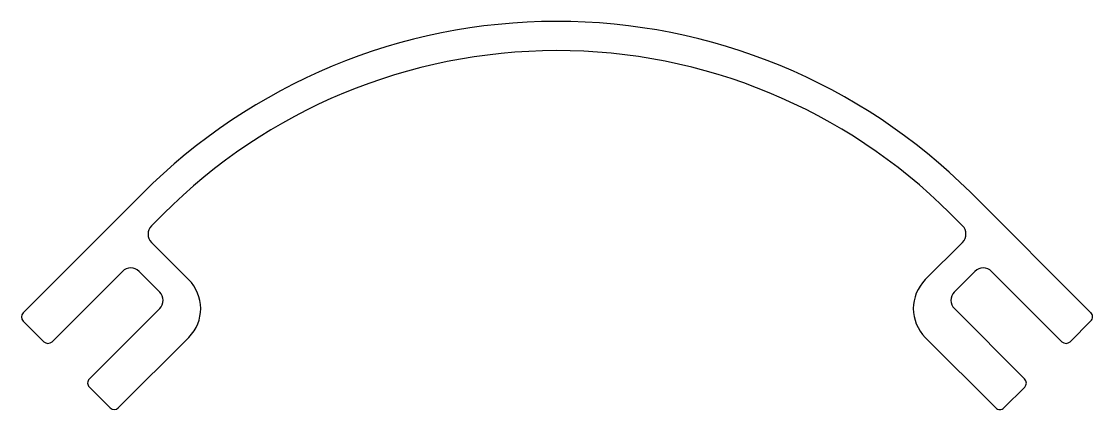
# Model space of a CAD drawing. Extents: x 4.9 to 96.4, y 5.2 to 38.4.
import ezdxf

# ---------------------------------------------------------------- set-up
doc = ezdxf.new("R2010")
doc.units = 0
doc.layers.get('0').update_dxf_attribs({"linetype": 'CONTINUOUS'})

msp = doc.modelspace()

# ---------------------------------------------------------------- linework, layer by layer
for p, q in [((96.245, 13.526), (85.957, 23.815)), ((15.225, 23.713), (5.028, 13.516)), ((84.195, 22.041), (85.286, 20.95)), ((15.989, 20.941), (16.998, 21.95)), ((19.166, 16.36), (15.998, 19.527)), ((85.295, 19.536), (82.108, 16.35)), ((7.508, 11.046), (13.519, 17.057)), ((14.933, 17.057), (14.933, 17.057)), ((14.933, 17.057), (16.701, 15.289)), ((84.583, 15.289), (86.351, 17.057)), ((87.765, 17.057), (87.765, 17.057)), ((87.765, 17.057), (93.778, 11.044)), ((16.705, 13.879), (10.69, 7.864)), ((90.591, 7.867), (84.588, 13.87)), ((5.036, 12.812), (6.804, 11.044)), ((94.482, 11.046), (96.253, 12.816)), ((13.165, 5.39), (19.186, 11.41)), ((82.108, 11.4), (88.119, 5.39)), ((10.69, 7.157), (12.46, 5.387)), ((88.828, 5.392), (90.596, 7.16))]:
    msp.add_line(p, q)
for centre, radius, start, end in [((50.642, -11.581), 50, 45.06521, 135.0996), ((50.642, -11.581), 47.5, 45.05794, 135.09655), ((16.701, 20.239), 1, 135.36688, 225.36633), ((84.583, 20.239), 1, 315.36688, 45.36688), ((14.226, 16.35), 1, 45, 135.00007), ((87.058, 16.35), 1, 45, 135.00052), ((16.701, 13.875), 3.5, 315.23167, 45.23105), ((84.583, 13.875), 3.5, 135, 225), ((15.994, 14.582), 1, 315.36659, 45), ((85.29, 14.582), 1, 135, 225.36688), ((5.387, 13.168), 0.5, 135.83746, 225.36688), ((95.897, 13.168), 0.5, 315.36611, 45.83746), ((7.155, 11.4), 0.5, 225.36688, 315.00029), ((94.129, 11.4), 0.5, 225.36688, 315), ((11.044, 7.511), 0.5, 134.99971, 225.00099), ((90.24, 7.511), 0.5, 315.36688, 45.36688), ((12.812, 5.743), 0.5, 225.36711, 315.00029), ((88.472, 5.743), 0.5, 224.9999, 315.36688)]:
    msp.add_arc(centre, radius, start, end)

doc.saveas('drawing.dxf')
